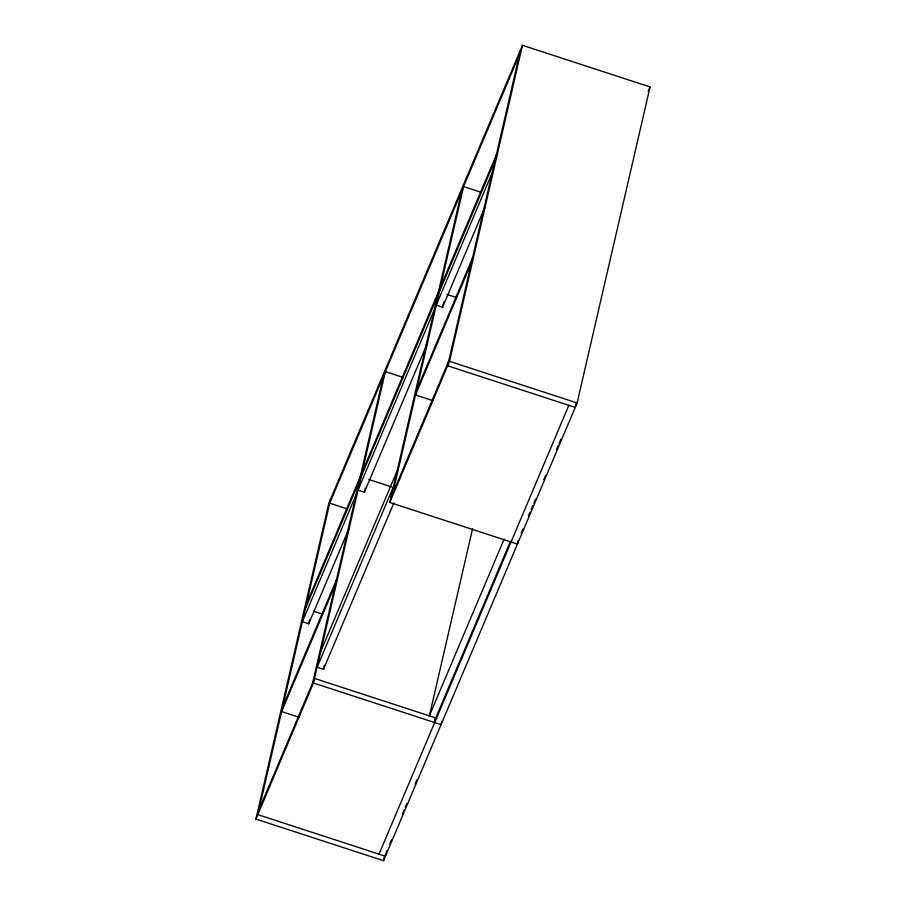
<?xml version="1.0" encoding="UTF-8"?>
<svg xmlns="http://www.w3.org/2000/svg" width="906" height="906" viewBox="0 0 906 906"><rect width="100%" height="100%" fill="white"/><g stroke="black" fill="none" stroke-linecap="round" stroke-linejoin="round"><path stroke-width="1.36" d="M255.934 819.069L328.889 503.045L522.468 45.3L650.066 86.931L577.111 402.955L383.532 860.7L255.934 819.069L313.465 683.022L385.367 371.607L402.728 377.27M330.781 498.594L257.814 814.619L385.412 856.249L386.681 850.757M492.162 172.865L302.355 621.72L308.731 623.792L309.648 619.851M312.649 682.864L383.487 376.058M393.476 486.658L317.111 667.224L323.499 669.296L324.405 665.344M365.299 488.243L364.382 492.196L358.006 490.112M518.221 540.633L517.417 544.087L389.818 502.468L461.72 191.053M392.774 493.408L463.6 186.602L480.961 192.265M443.838 301.925L442.615 307.191L436.239 305.107M520.588 49.751L447.621 365.775L575.219 407.406L576.171 403.283M389.818 502.468L449.512 361.324L522.468 45.3M383.532 860.7L384.801 855.207M429.376 715.876L472.57 528.764M434.687 722.569L435.752 717.96M441.868 721.187L441.063 724.641L313.465 683.022M519.523 54.36L329.716 503.204L347.168 508.9M306.455 603.94L496.262 155.096M305.39 608.549L495.197 159.705M308.731 623.792L349.444 527.519M364.303 492.4L427.02 344.076M442.422 307.655L485.333 206.172M282.672 706.974L336.443 579.829M416.556 390.361L472.479 258.131M335.379 584.438L281.607 711.584L298.969 717.246M471.414 262.74L415.492 394.971L432.853 400.633M320.769 651.414L397.122 470.86M258.878 810.009L314.529 678.413L436.76 718.288M390.882 497.858L448.685 361.166M323.499 669.296L393.804 503.034M648.186 91.381L650.066 86.931M429.285 716.08L504.11 539.138M434.563 720.757L510.486 541.222M379.036 854.165L568.843 405.322M389.784 843.826L391.437 839.919M402.457 813.848L404.11 809.941M405.209 807.337L406.862 803.429M415.129 783.883L416.783 779.975M521.233 532.977L522.887 529.07M528.391 516.046L530.044 512.139M531.143 509.534L532.796 505.639M533.894 503.034L535.548 499.127M543.804 479.602L545.457 475.695M556.465 449.659L558.119 445.752M559.217 443.147L560.871 439.24M446.998 294.461L456.352 297.508M449.512 361.324L577.111 402.955M368.765 479.467L391.483 486.873M313.408 611.165L321.415 613.781"/></g></svg>
